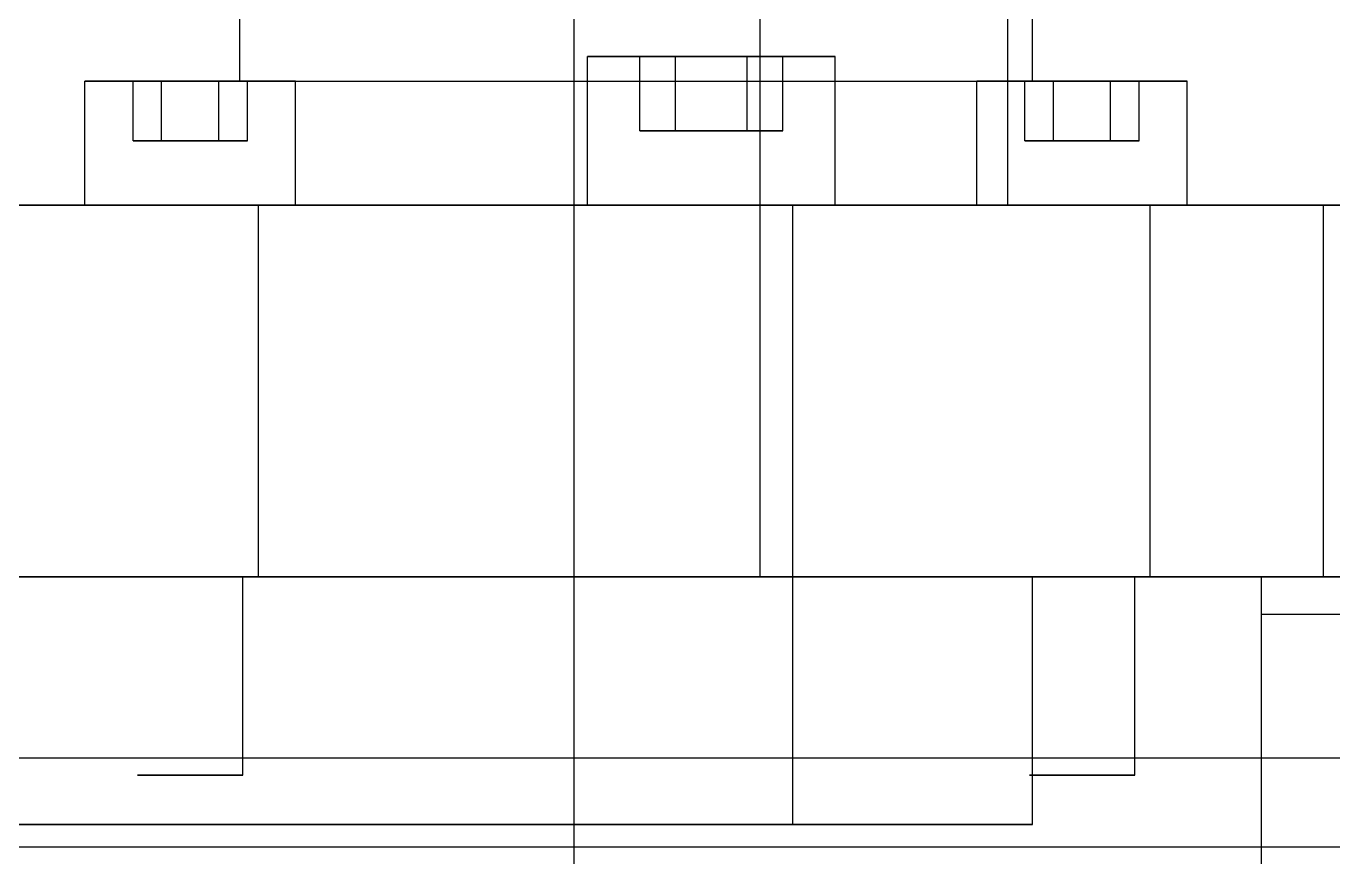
# Model space of a CAD drawing. Header units: millimetres. Extents: x -201 to 3037, y -406 to 3230.
# Drawn here: x 195.4 to 248.1, y 1370.7 to 1404.2 of the extents above; entities that cross this region are included whole.
import ezdxf

# ---------------------------------------------------------------- set-up
doc = ezdxf.new("R2010")
doc.units = ezdxf.units.MM
doc.layers.add('HIDDEN', color=8, linetype='Continuous')
doc.layers.add('VISIBLE', color=7, linetype='Continuous')

msp = doc.modelspace()

# ---------------------------------------------------------------- linework, layer by layer
at = {"layer": 'HIDDEN'}
for points in [[(217.5, 1382), (217.5, 1442)], [(217.5, 1362), (217.5, 1442)], [(235, 1397), (235, 1437)], [(204, 1402), (204, 1435)], [(204, 1402), (204, 1435)], [(236, 1402), (236, 1435)], [(236, 1402), (236, 1435)], [(228.031, 1403), (227.906, 1403), (227.536, 1403), (226.94, 1403), (226.149, 1403), (225.201, 1403), (224.144, 1403), (223.031, 1403), (221.919, 1403), (220.862, 1403), (219.914, 1403), (219.122, 1403), (218.526, 1403), (218.157, 1403), (218.031, 1403)], [(218.031, 1403), (218.157, 1403), (218.526, 1403), (219.122, 1403), (219.914, 1403), (220.862, 1403), (221.919, 1403), (223.031, 1403), (224.144, 1403), (225.201, 1403), (226.149, 1403), (226.94, 1403), (227.536, 1403), (227.906, 1403), (228.031, 1403)], [(228.031, 1403), (227.906, 1403), (227.536, 1403), (226.94, 1403), (226.149, 1403), (225.201, 1403), (224.144, 1403), (223.031, 1403), (221.919, 1403), (220.862, 1403), (219.914, 1403), (219.122, 1403), (218.526, 1403), (218.157, 1403), (218.031, 1403)], [(220.144, 1403), (221.588, 1403)], [(221.588, 1403), (220.144, 1403)], [(220.144, 1400), (220.144, 1403)], [(220.144, 1403), (221.588, 1403)], [(221.588, 1403), (220.144, 1403)], [(220.144, 1400), (220.144, 1403)], [(221.588, 1403), (224.475, 1403)], [(224.475, 1403), (221.588, 1403)], [(221.588, 1400), (221.588, 1403)], [(221.588, 1400), (221.588, 1403)], [(221.588, 1403), (224.475, 1403)], [(224.475, 1403), (221.588, 1403)], [(221.588, 1400), (221.588, 1403)], [(221.588, 1400), (221.588, 1403)], [(225.918, 1403), (224.475, 1403)], [(224.475, 1403), (225.918, 1403)], [(224.475, 1400), (224.475, 1403)], [(224.475, 1400), (224.475, 1403)], [(225.918, 1403), (224.475, 1403)], [(224.475, 1403), (225.918, 1403)], [(224.475, 1400), (224.475, 1403)], [(224.475, 1400), (224.475, 1403)], [(225, 1382), (225, 1403)], [(225.918, 1400), (225.918, 1403)], [(225.918, 1400), (225.918, 1403)], [(228.031, 1397), (228.031, 1403)], [(206.25, 1402), (206.143, 1402), (205.829, 1402), (205.323, 1402), (204.65, 1402), (203.844, 1402), (202.946, 1402), (202, 1402), (201.054, 1402), (200.156, 1402), (199.35, 1402), (198.677, 1402), (198.171, 1402), (197.857, 1402), (197.75, 1402)], [(206.25, 1402), (206.143, 1402), (205.829, 1402), (205.323, 1402), (204.65, 1402), (203.844, 1402), (202.946, 1402), (202, 1402), (201.054, 1402), (200.156, 1402), (199.35, 1402), (198.677, 1402), (198.171, 1402), (197.857, 1402), (197.75, 1402)], [(197.75, 1402), (197.857, 1402), (198.171, 1402), (198.677, 1402), (199.35, 1402), (200.156, 1402), (201.054, 1402), (202, 1402), (202.946, 1402), (203.844, 1402), (204.65, 1402), (205.323, 1402), (205.829, 1402), (206.143, 1402), (206.25, 1402)], [(206.25, 1402), (206.143, 1402), (205.829, 1402), (205.323, 1402), (204.65, 1402), (203.844, 1402), (202.946, 1402), (202, 1402), (201.054, 1402), (200.156, 1402), (199.35, 1402), (198.677, 1402), (198.171, 1402), (197.857, 1402), (197.75, 1402)], [(197.75, 1402), (197.857, 1402), (198.171, 1402), (198.677, 1402), (199.35, 1402), (200.156, 1402), (201.054, 1402), (202, 1402), (202.946, 1402), (203.844, 1402), (204.65, 1402), (205.323, 1402), (205.829, 1402), (206.143, 1402), (206.25, 1402)], [(206.25, 1402), (206.143, 1402), (205.829, 1402), (205.323, 1402), (204.65, 1402), (203.844, 1402), (202.946, 1402), (202, 1402), (201.054, 1402), (200.156, 1402), (199.35, 1402), (198.677, 1402), (198.171, 1402), (197.857, 1402), (197.75, 1402)], [(197.75, 1402), (197.857, 1402), (198.171, 1402), (198.677, 1402), (199.35, 1402), (200.156, 1402), (201.054, 1402), (202, 1402), (202.946, 1402), (203.844, 1402), (204.65, 1402), (205.323, 1402), (205.829, 1402), (206.143, 1402), (206.25, 1402)], [(199.691, 1402), (200.845, 1402)], [(200.845, 1402), (199.691, 1402)], [(199.691, 1399.6), (199.691, 1402)], [(199.691, 1402), (200.845, 1402)], [(200.845, 1402), (199.691, 1402)], [(199.691, 1399.6), (199.691, 1402)], [(199.691, 1402), (200.845, 1402)], [(200.845, 1402), (199.691, 1402)], [(199.691, 1399.6), (199.691, 1402)], [(199.691, 1402), (200.845, 1402)], [(200.845, 1402), (199.691, 1402)], [(199.691, 1399.6), (199.691, 1402)], [(200.845, 1402), (203.155, 1402)], [(203.155, 1402), (200.845, 1402)], [(200.845, 1399.6), (200.845, 1402)], [(200.845, 1399.6), (200.845, 1402)], [(200.845, 1402), (203.155, 1402)], [(203.155, 1402), (200.845, 1402)], [(200.845, 1399.6), (200.845, 1402)], [(200.845, 1399.6), (200.845, 1402)], [(200.845, 1402), (203.155, 1402)], [(203.155, 1402), (200.845, 1402)], [(200.845, 1399.6), (200.845, 1402)], [(200.845, 1399.6), (200.845, 1402)], [(200.845, 1402), (203.155, 1402)], [(203.155, 1402), (200.845, 1402)], [(200.845, 1399.6), (200.845, 1402)], [(200.845, 1399.6), (200.845, 1402)], [(204.309, 1402), (203.155, 1402)], [(203.155, 1402), (204.309, 1402)], [(203.155, 1399.6), (203.155, 1402)], [(203.155, 1399.6), (203.155, 1402)], [(204.309, 1402), (203.155, 1402)], [(203.155, 1402), (204.309, 1402)], [(203.155, 1399.6), (203.155, 1402)], [(203.155, 1399.6), (203.155, 1402)], [(204.309, 1402), (203.155, 1402)], [(203.155, 1402), (204.309, 1402)], [(203.155, 1399.6), (203.155, 1402)], [(203.155, 1399.6), (203.155, 1402)], [(204.309, 1402), (203.155, 1402)], [(203.155, 1402), (204.309, 1402)], [(203.155, 1399.6), (203.155, 1402)], [(203.155, 1399.6), (203.155, 1402)], [(204, 1402), (228.031, 1402)], [(204, 1402), (236, 1402)], [(204.309, 1399.6), (204.309, 1402)], [(204.309, 1399.6), (204.309, 1402)], [(204.309, 1399.6), (204.309, 1402)], [(204.309, 1399.6), (204.309, 1402)], [(206.25, 1397), (206.25, 1402)], [(206.25, 1397), (206.25, 1402)], [(206.25, 1397), (206.25, 1402)], [(242.25, 1402), (242.143, 1402), (241.829, 1402), (241.323, 1402), (240.65, 1402), (239.844, 1402), (238.946, 1402), (238, 1402), (237.054, 1402), (236.156, 1402), (235.35, 1402), (234.677, 1402), (234.171, 1402), (233.857, 1402), (233.75, 1402)], [(242.25, 1402), (242.143, 1402), (241.829, 1402), (241.323, 1402), (240.65, 1402), (239.844, 1402), (238.946, 1402), (238, 1402), (237.054, 1402), (236.156, 1402), (235.35, 1402), (234.677, 1402), (234.171, 1402), (233.857, 1402), (233.75, 1402)], [(233.75, 1402), (233.857, 1402), (234.171, 1402), (234.677, 1402), (235.35, 1402), (236.156, 1402), (237.054, 1402), (238, 1402), (238.946, 1402), (239.844, 1402), (240.65, 1402), (241.323, 1402), (241.829, 1402), (242.143, 1402), (242.25, 1402)], [(242.25, 1402), (242.143, 1402), (241.829, 1402), (241.323, 1402), (240.65, 1402), (239.844, 1402), (238.946, 1402), (238, 1402), (237.054, 1402), (236.156, 1402), (235.35, 1402), (234.677, 1402), (234.171, 1402), (233.857, 1402), (233.75, 1402)], [(233.75, 1402), (233.857, 1402), (234.171, 1402), (234.677, 1402), (235.35, 1402), (236.156, 1402), (237.054, 1402), (238, 1402), (238.946, 1402), (239.844, 1402), (240.65, 1402), (241.323, 1402), (241.829, 1402), (242.143, 1402), (242.25, 1402)], [(242.25, 1402), (242.143, 1402), (241.829, 1402), (241.323, 1402), (240.65, 1402), (239.844, 1402), (238.946, 1402), (238, 1402), (237.054, 1402), (236.156, 1402), (235.35, 1402), (234.677, 1402), (234.171, 1402), (233.857, 1402), (233.75, 1402)], [(233.75, 1402), (233.857, 1402), (234.171, 1402), (234.677, 1402), (235.35, 1402), (236.156, 1402), (237.054, 1402), (238, 1402), (238.946, 1402), (239.844, 1402), (240.65, 1402), (241.323, 1402), (241.829, 1402), (242.143, 1402), (242.25, 1402)], [(233.75, 1402), (236, 1402)], [(235, 1397), (235, 1402)], [(235.691, 1402), (236.845, 1402)], [(236.845, 1402), (235.691, 1402)], [(235.691, 1399.6), (235.691, 1402)], [(235.691, 1402), (236.845, 1402)], [(236.845, 1402), (235.691, 1402)], [(235.691, 1399.6), (235.691, 1402)], [(235.691, 1402), (236.845, 1402)], [(236.845, 1402), (235.691, 1402)], [(235.691, 1399.6), (235.691, 1402)], [(235.691, 1402), (236.845, 1402)], [(236.845, 1402), (235.691, 1402)], [(235.691, 1399.6), (235.691, 1402)], [(236.845, 1402), (239.155, 1402)], [(239.155, 1402), (236.845, 1402)], [(236.845, 1399.6), (236.845, 1402)], [(236.845, 1399.6), (236.845, 1402)], [(236.845, 1402), (239.155, 1402)], [(239.155, 1402), (236.845, 1402)], [(236.845, 1399.6), (236.845, 1402)], [(236.845, 1399.6), (236.845, 1402)], [(236.845, 1402), (239.155, 1402)], [(239.155, 1402), (236.845, 1402)], [(236.845, 1399.6), (236.845, 1402)], [(236.845, 1399.6), (236.845, 1402)], [(236.845, 1402), (239.155, 1402)], [(239.155, 1402), (236.845, 1402)], [(236.845, 1399.6), (236.845, 1402)], [(236.845, 1399.6), (236.845, 1402)], [(240.309, 1402), (239.155, 1402)], [(239.155, 1402), (240.309, 1402)], [(239.155, 1399.6), (239.155, 1402)], [(239.155, 1399.6), (239.155, 1402)], [(240.309, 1402), (239.155, 1402)], [(239.155, 1402), (240.309, 1402)], [(239.155, 1399.6), (239.155, 1402)], [(239.155, 1399.6), (239.155, 1402)], [(240.309, 1402), (239.155, 1402)], [(239.155, 1402), (240.309, 1402)], [(239.155, 1399.6), (239.155, 1402)], [(239.155, 1399.6), (239.155, 1402)], [(240.309, 1402), (239.155, 1402)], [(239.155, 1402), (240.309, 1402)], [(239.155, 1399.6), (239.155, 1402)], [(239.155, 1399.6), (239.155, 1402)], [(240.309, 1399.6), (240.309, 1402)], [(240.309, 1399.6), (240.309, 1402)], [(240.309, 1399.6), (240.309, 1402)], [(240.309, 1399.6), (240.309, 1402)], [(242.25, 1397), (242.25, 1402)], [(242.25, 1397), (242.25, 1402)], [(242.25, 1397), (242.25, 1402)], [(221.588, 1400), (220.144, 1400)], [(220.144, 1400), (221.588, 1400)], [(221.588, 1400), (220.144, 1400)], [(220.144, 1400), (221.588, 1400)], [(224.475, 1400), (221.588, 1400)], [(221.588, 1400), (224.475, 1400)], [(224.475, 1400), (221.588, 1400)], [(221.588, 1400), (224.475, 1400)], [(224.475, 1400), (225.918, 1400)], [(225.918, 1400), (224.475, 1400)], [(224.475, 1400), (225.918, 1400)], [(225.918, 1400), (224.475, 1400)], [(200.845, 1399.6), (199.691, 1399.6)], [(199.691, 1399.6), (200.845, 1399.6)], [(200.845, 1399.6), (199.691, 1399.6)], [(199.691, 1399.6), (200.845, 1399.6)], [(200.845, 1399.6), (199.691, 1399.6)], [(199.691, 1399.6), (200.845, 1399.6)], [(200.845, 1399.6), (199.691, 1399.6)], [(199.691, 1399.6), (200.845, 1399.6)], [(203.155, 1399.6), (200.845, 1399.6)], [(200.845, 1399.6), (203.155, 1399.6)], [(203.155, 1399.6), (200.845, 1399.6)], [(200.845, 1399.6), (203.155, 1399.6)], [(203.155, 1399.6), (200.845, 1399.6)], [(200.845, 1399.6), (203.155, 1399.6)], [(203.155, 1399.6), (200.845, 1399.6)], [(200.845, 1399.6), (203.155, 1399.6)], [(203.155, 1399.6), (204.309, 1399.6)], [(204.309, 1399.6), (203.155, 1399.6)], [(203.155, 1399.6), (204.309, 1399.6)], [(204.309, 1399.6), (203.155, 1399.6)], [(203.155, 1399.6), (204.309, 1399.6)], [(204.309, 1399.6), (203.155, 1399.6)], [(203.155, 1399.6), (204.309, 1399.6)], [(204.309, 1399.6), (203.155, 1399.6)], [(236.845, 1399.6), (235.691, 1399.6)], [(235.691, 1399.6), (236.845, 1399.6)], [(236.845, 1399.6), (235.691, 1399.6)], [(235.691, 1399.6), (236.845, 1399.6)], [(236.845, 1399.6), (235.691, 1399.6)], [(235.691, 1399.6), (236.845, 1399.6)], [(236.845, 1399.6), (235.691, 1399.6)], [(235.691, 1399.6), (236.845, 1399.6)], [(239.155, 1399.6), (236.845, 1399.6)], [(236.845, 1399.6), (239.155, 1399.6)], [(239.155, 1399.6), (236.845, 1399.6)], [(236.845, 1399.6), (239.155, 1399.6)], [(239.155, 1399.6), (236.845, 1399.6)], [(236.845, 1399.6), (239.155, 1399.6)], [(239.155, 1399.6), (236.845, 1399.6)], [(236.845, 1399.6), (239.155, 1399.6)], [(239.155, 1399.6), (240.309, 1399.6)], [(240.309, 1399.6), (239.155, 1399.6)], [(239.155, 1399.6), (240.309, 1399.6)], [(240.309, 1399.6), (239.155, 1399.6)], [(239.155, 1399.6), (240.309, 1399.6)], [(240.309, 1399.6), (239.155, 1399.6)], [(239.155, 1399.6), (240.309, 1399.6)], [(240.309, 1399.6), (239.155, 1399.6)], [(420, 1397), (160, 1397)], [(405, 1397), (175, 1397)], [(405, 1397), (175, 1397)], [(225, 1397), (224.499, 1397), (223.019, 1397), (220.637, 1397), (217.47, 1397), (213.678, 1397), (209.45, 1397), (205, 1397), (200.55, 1397), (196.322, 1397), (192.53, 1397), (189.363, 1397), (186.981, 1397), (185.501, 1397), (185, 1397)], [(185, 1397), (185.501, 1397), (186.981, 1397), (189.363, 1397), (192.53, 1397), (196.322, 1397), (200.55, 1397), (205, 1397), (209.45, 1397), (213.678, 1397), (217.47, 1397), (220.637, 1397), (223.019, 1397), (224.499, 1397), (225, 1397)], [(206.25, 1397), (206.143, 1397), (205.829, 1397), (205.323, 1397), (204.65, 1397), (203.844, 1397), (202.946, 1397), (202, 1397), (201.054, 1397), (200.156, 1397), (199.35, 1397), (198.677, 1397), (198.171, 1397), (197.857, 1397), (197.75, 1397)], [(197.75, 1397), (197.857, 1397), (198.171, 1397), (198.677, 1397), (199.35, 1397), (200.156, 1397), (201.054, 1397), (202, 1397), (202.946, 1397), (203.844, 1397), (204.65, 1397), (205.323, 1397), (205.829, 1397), (206.143, 1397), (206.25, 1397)], [(206.25, 1397), (206.143, 1397), (205.829, 1397), (205.323, 1397), (204.65, 1397), (203.844, 1397), (202.946, 1397), (202, 1397), (201.054, 1397), (200.156, 1397), (199.35, 1397), (198.677, 1397), (198.171, 1397), (197.857, 1397), (197.75, 1397)], [(197.75, 1397), (197.857, 1397), (198.171, 1397), (198.677, 1397), (199.35, 1397), (200.156, 1397), (201.054, 1397), (202, 1397), (202.946, 1397), (203.844, 1397), (204.65, 1397), (205.323, 1397), (205.829, 1397), (206.143, 1397), (206.25, 1397)], [(206.25, 1397), (206.143, 1397), (205.829, 1397), (205.323, 1397), (204.65, 1397), (203.844, 1397), (202.946, 1397), (202, 1397), (201.054, 1397), (200.156, 1397), (199.35, 1397), (198.677, 1397), (198.171, 1397), (197.857, 1397), (197.75, 1397)], [(197.75, 1397), (197.857, 1397), (198.171, 1397), (198.677, 1397), (199.35, 1397), (200.156, 1397), (201.054, 1397), (202, 1397), (202.946, 1397), (203.844, 1397), (204.65, 1397), (205.323, 1397), (205.829, 1397), (206.143, 1397), (206.25, 1397)], [(206.25, 1397), (206.143, 1397), (205.829, 1397), (205.323, 1397), (204.65, 1397), (203.844, 1397), (202.946, 1397), (202, 1397), (201.054, 1397), (200.156, 1397), (199.35, 1397), (198.677, 1397), (198.171, 1397), (197.857, 1397), (197.75, 1397)], [(197.75, 1397), (197.857, 1397), (198.171, 1397), (198.677, 1397), (199.35, 1397), (200.156, 1397), (201.054, 1397), (202, 1397), (202.946, 1397), (203.844, 1397), (204.65, 1397), (205.323, 1397), (205.829, 1397), (206.143, 1397), (206.25, 1397)], [(204.75, 1397), (204.681, 1397), (204.478, 1397), (204.15, 1397), (203.715, 1397), (203.193, 1397), (202.612, 1397), (202, 1397), (201.388, 1397), (200.807, 1397), (200.285, 1397), (199.85, 1397), (199.522, 1397), (199.319, 1397), (199.25, 1397)], [(199.25, 1397), (199.319, 1397), (199.522, 1397), (199.85, 1397), (200.285, 1397), (200.807, 1397), (201.388, 1397), (202, 1397), (202.612, 1397), (203.193, 1397), (203.715, 1397), (204.15, 1397), (204.478, 1397), (204.681, 1397), (204.75, 1397)], [(204.75, 1397), (204.681, 1397), (204.478, 1397), (204.15, 1397), (203.715, 1397), (203.193, 1397), (202.612, 1397), (202, 1397), (201.388, 1397), (200.807, 1397), (200.285, 1397), (199.85, 1397), (199.522, 1397), (199.319, 1397), (199.25, 1397)], [(199.25, 1397), (199.319, 1397), (199.522, 1397), (199.85, 1397), (200.285, 1397), (200.807, 1397), (201.388, 1397), (202, 1397), (202.612, 1397), (203.193, 1397), (203.715, 1397), (204.15, 1397), (204.478, 1397), (204.681, 1397), (204.75, 1397)], [(204.75, 1397), (204.681, 1397), (204.478, 1397), (204.15, 1397), (203.715, 1397), (203.193, 1397), (202.612, 1397), (202, 1397), (201.388, 1397), (200.807, 1397), (200.285, 1397), (199.85, 1397), (199.522, 1397), (199.319, 1397), (199.25, 1397)], [(199.25, 1397), (199.319, 1397), (199.522, 1397), (199.85, 1397), (200.285, 1397), (200.807, 1397), (201.388, 1397), (202, 1397), (202.612, 1397), (203.193, 1397), (203.715, 1397), (204.15, 1397), (204.478, 1397), (204.681, 1397), (204.75, 1397)], [(204.75, 1397), (204.681, 1397), (204.478, 1397), (204.15, 1397), (203.715, 1397), (203.193, 1397), (202.612, 1397), (202, 1397), (201.388, 1397), (200.807, 1397), (200.285, 1397), (199.85, 1397), (199.522, 1397), (199.319, 1397), (199.25, 1397)], [(199.25, 1397), (199.319, 1397), (199.522, 1397), (199.85, 1397), (200.285, 1397), (200.807, 1397), (201.388, 1397), (202, 1397), (202.612, 1397), (203.193, 1397), (203.715, 1397), (204.15, 1397), (204.478, 1397), (204.681, 1397), (204.75, 1397)], [(204.75, 1382), (204.75, 1397)], [(204.75, 1382), (204.75, 1397)], [(204.75, 1382), (204.75, 1397)], [(204.75, 1382), (204.75, 1397)], [(228.031, 1397), (227.906, 1397), (227.536, 1397), (226.94, 1397), (226.149, 1397), (225.201, 1397), (224.144, 1397), (223.031, 1397), (221.919, 1397), (220.862, 1397), (219.914, 1397), (219.122, 1397), (218.526, 1397), (218.157, 1397), (218.031, 1397)], [(218.031, 1397), (218.157, 1397), (218.526, 1397), (219.122, 1397), (219.914, 1397), (220.862, 1397), (221.919, 1397), (223.031, 1397), (224.144, 1397), (225.201, 1397), (226.149, 1397), (226.94, 1397), (227.536, 1397), (227.906, 1397), (228.031, 1397)], [(228.031, 1397), (227.906, 1397), (227.536, 1397), (226.94, 1397), (226.149, 1397), (225.201, 1397), (224.144, 1397), (223.031, 1397), (221.919, 1397), (220.862, 1397), (219.914, 1397), (219.122, 1397), (218.526, 1397), (218.157, 1397), (218.031, 1397)], [(218.031, 1397), (218.157, 1397), (218.526, 1397), (219.122, 1397), (219.914, 1397), (220.862, 1397), (221.919, 1397), (223.031, 1397), (224.144, 1397), (225.201, 1397), (226.149, 1397), (226.94, 1397), (227.536, 1397), (227.906, 1397), (228.031, 1397)], [(226.331, 1397), (226.248, 1397), (226.004, 1397), (225.611, 1397), (225.089, 1397), (224.463, 1397), (223.766, 1397), (223.031, 1397), (222.297, 1397), (221.599, 1397), (220.974, 1397), (220.451, 1397), (220.058, 1397), (219.814, 1397), (219.731, 1397)], [(219.731, 1397), (219.814, 1397), (220.058, 1397), (220.451, 1397), (220.974, 1397), (221.599, 1397), (222.297, 1397), (223.031, 1397), (223.766, 1397), (224.463, 1397), (225.089, 1397), (225.611, 1397), (226.004, 1397), (226.248, 1397), (226.331, 1397)], [(226.331, 1397), (226.248, 1397), (226.004, 1397), (225.611, 1397), (225.089, 1397), (224.463, 1397), (223.766, 1397), (223.031, 1397), (222.297, 1397), (221.599, 1397), (220.974, 1397), (220.451, 1397), (220.058, 1397), (219.814, 1397), (219.731, 1397)], [(219.731, 1397), (219.814, 1397), (220.058, 1397), (220.451, 1397), (220.974, 1397), (221.599, 1397), (222.297, 1397), (223.031, 1397), (223.766, 1397), (224.463, 1397), (225.089, 1397), (225.611, 1397), (226.004, 1397), (226.248, 1397), (226.331, 1397)], [(225, 1382), (225, 1397)], [(226.331, 1382), (226.331, 1397)], [(226.331, 1382), (226.331, 1397)], [(242.25, 1397), (242.143, 1397), (241.829, 1397), (241.323, 1397), (240.65, 1397), (239.844, 1397), (238.946, 1397), (238, 1397), (237.054, 1397), (236.156, 1397), (235.35, 1397), (234.677, 1397), (234.171, 1397), (233.857, 1397), (233.75, 1397)], [(233.75, 1397), (233.857, 1397), (234.171, 1397), (234.677, 1397), (235.35, 1397), (236.156, 1397), (237.054, 1397), (238, 1397), (238.946, 1397), (239.844, 1397), (240.65, 1397), (241.323, 1397), (241.829, 1397), (242.143, 1397), (242.25, 1397)], [(242.25, 1397), (242.143, 1397), (241.829, 1397), (241.323, 1397), (240.65, 1397), (239.844, 1397), (238.946, 1397), (238, 1397), (237.054, 1397), (236.156, 1397), (235.35, 1397), (234.677, 1397), (234.171, 1397), (233.857, 1397), (233.75, 1397)], [(233.75, 1397), (233.857, 1397), (234.171, 1397), (234.677, 1397), (235.35, 1397), (236.156, 1397), (237.054, 1397), (238, 1397), (238.946, 1397), (239.844, 1397), (240.65, 1397), (241.323, 1397), (241.829, 1397), (242.143, 1397), (242.25, 1397)], [(242.25, 1397), (242.143, 1397), (241.829, 1397), (241.323, 1397), (240.65, 1397), (239.844, 1397), (238.946, 1397), (238, 1397), (237.054, 1397), (236.156, 1397), (235.35, 1397), (234.677, 1397), (234.171, 1397), (233.857, 1397), (233.75, 1397)], [(233.75, 1397), (233.857, 1397), (234.171, 1397), (234.677, 1397), (235.35, 1397), (236.156, 1397), (237.054, 1397), (238, 1397), (238.946, 1397), (239.844, 1397), (240.65, 1397), (241.323, 1397), (241.829, 1397), (242.143, 1397), (242.25, 1397)], [(242.25, 1397), (242.143, 1397), (241.829, 1397), (241.323, 1397), (240.65, 1397), (239.844, 1397), (238.946, 1397), (238, 1397), (237.054, 1397), (236.156, 1397), (235.35, 1397), (234.677, 1397), (234.171, 1397), (233.857, 1397), (233.75, 1397)], [(233.75, 1397), (233.857, 1397), (234.171, 1397), (234.677, 1397), (235.35, 1397), (236.156, 1397), (237.054, 1397), (238, 1397), (238.946, 1397), (239.844, 1397), (240.65, 1397), (241.323, 1397), (241.829, 1397), (242.143, 1397), (242.25, 1397)], [(235, 1397), (345, 1397)], [(235, 1397), (345, 1397)], [(240.75, 1397), (240.681, 1397), (240.478, 1397), (240.15, 1397), (239.715, 1397), (239.193, 1397), (238.612, 1397), (238, 1397), (237.388, 1397), (236.807, 1397), (236.285, 1397), (235.85, 1397), (235.522, 1397), (235.319, 1397), (235.25, 1397)], [(235.25, 1397), (235.319, 1397), (235.522, 1397), (235.85, 1397), (236.285, 1397), (236.807, 1397), (237.388, 1397), (238, 1397), (238.612, 1397), (239.193, 1397), (239.715, 1397), (240.15, 1397), (240.478, 1397), (240.681, 1397), (240.75, 1397)], [(240.75, 1397), (240.681, 1397), (240.478, 1397), (240.15, 1397), (239.715, 1397), (239.193, 1397), (238.612, 1397), (238, 1397), (237.388, 1397), (236.807, 1397), (236.285, 1397), (235.85, 1397), (235.522, 1397), (235.319, 1397), (235.25, 1397)], [(235.25, 1397), (235.319, 1397), (235.522, 1397), (235.85, 1397), (236.285, 1397), (236.807, 1397), (237.388, 1397), (238, 1397), (238.612, 1397), (239.193, 1397), (239.715, 1397), (240.15, 1397), (240.478, 1397), (240.681, 1397), (240.75, 1397)], [(240.75, 1397), (240.681, 1397), (240.478, 1397), (240.15, 1397), (239.715, 1397), (239.193, 1397), (238.612, 1397), (238, 1397), (237.388, 1397), (236.807, 1397), (236.285, 1397), (235.85, 1397), (235.522, 1397), (235.319, 1397), (235.25, 1397)], [(235.25, 1397), (235.319, 1397), (235.522, 1397), (235.85, 1397), (236.285, 1397), (236.807, 1397), (237.388, 1397), (238, 1397), (238.612, 1397), (239.193, 1397), (239.715, 1397), (240.15, 1397), (240.478, 1397), (240.681, 1397), (240.75, 1397)], [(240.75, 1397), (240.681, 1397), (240.478, 1397), (240.15, 1397), (239.715, 1397), (239.193, 1397), (238.612, 1397), (238, 1397), (237.388, 1397), (236.807, 1397), (236.285, 1397), (235.85, 1397), (235.522, 1397), (235.319, 1397), (235.25, 1397)], [(235.25, 1397), (235.319, 1397), (235.522, 1397), (235.85, 1397), (236.285, 1397), (236.807, 1397), (237.388, 1397), (238, 1397), (238.612, 1397), (239.193, 1397), (239.715, 1397), (240.15, 1397), (240.478, 1397), (240.681, 1397), (240.75, 1397)], [(240.75, 1382), (240.75, 1397)], [(240.75, 1382), (240.75, 1397)], [(240.75, 1382), (240.75, 1397)], [(240.75, 1382), (240.75, 1397)], [(247.75, 1397), (247.681, 1397), (247.478, 1397), (247.15, 1397), (246.715, 1397), (246.193, 1397), (245.612, 1397), (245, 1397), (244.388, 1397), (243.807, 1397), (243.285, 1397), (242.85, 1397), (242.522, 1397), (242.319, 1397), (242.25, 1397)], [(242.25, 1397), (242.319, 1397), (242.522, 1397), (242.85, 1397), (243.285, 1397), (243.807, 1397), (244.388, 1397), (245, 1397), (245.612, 1397), (246.193, 1397), (246.715, 1397), (247.15, 1397), (247.478, 1397), (247.681, 1397), (247.75, 1397)], [(247.75, 1382), (247.75, 1397)], [(420, 1382), (160, 1382)], [(236, 1382), (235.223, 1382), (232.93, 1382), (229.237, 1382), (224.328, 1382), (218.45, 1382), (211.898, 1382), (205, 1382), (198.102, 1382), (191.55, 1382), (185.672, 1382), (180.763, 1382), (177.07, 1382), (174.777, 1382), (174, 1382)], [(174, 1382), (174.777, 1382), (177.07, 1382), (180.763, 1382), (185.672, 1382), (191.55, 1382), (198.102, 1382), (205, 1382), (211.898, 1382), (218.45, 1382), (224.328, 1382), (229.237, 1382), (232.93, 1382), (235.223, 1382), (236, 1382)], [(405, 1382), (175, 1382)], [(405, 1382), (175, 1382)], [(225, 1382), (224.499, 1382), (223.019, 1382), (220.637, 1382), (217.47, 1382), (213.678, 1382), (209.45, 1382), (205, 1382), (200.55, 1382), (196.322, 1382), (192.53, 1382), (189.363, 1382), (186.981, 1382), (185.501, 1382), (185, 1382)], [(185, 1382), (185.501, 1382), (186.981, 1382), (189.363, 1382), (192.53, 1382), (196.322, 1382), (200.55, 1382), (205, 1382), (209.45, 1382), (213.678, 1382), (217.47, 1382), (220.637, 1382), (223.019, 1382), (224.499, 1382), (225, 1382)], [(225, 1382), (224.499, 1382), (223.019, 1382), (220.637, 1382), (217.47, 1382), (213.678, 1382), (209.45, 1382), (205, 1382), (200.55, 1382), (196.322, 1382), (192.53, 1382), (189.363, 1382), (186.981, 1382), (185.501, 1382), (185, 1382)], [(185, 1382), (185.501, 1382), (186.981, 1382), (189.363, 1382), (192.53, 1382), (196.322, 1382), (200.55, 1382), (205, 1382), (209.45, 1382), (213.678, 1382), (217.47, 1382), (220.637, 1382), (223.019, 1382), (224.499, 1382), (225, 1382)], [(217.5, 1382), (217.187, 1382), (216.262, 1382), (214.773, 1382), (212.794, 1382), (210.424, 1382), (207.782, 1382), (205, 1382), (202.218, 1382), (199.576, 1382), (197.206, 1382), (195.227, 1382), (193.738, 1382), (192.813, 1382), (192.5, 1382)], [(192.5, 1382), (192.813, 1382), (193.738, 1382), (195.227, 1382), (197.206, 1382), (199.576, 1382), (202.218, 1382), (205, 1382), (207.782, 1382), (210.424, 1382), (212.794, 1382), (214.773, 1382), (216.262, 1382), (217.187, 1382), (217.5, 1382)], [(194.75, 1382), (245.25, 1382)], [(194.75, 1382), (245.25, 1382)], [(194.75, 1382), (245.25, 1382)], [(194.75, 1382), (245.25, 1382)], [(204.75, 1382), (204.681, 1382), (204.478, 1382), (204.15, 1382), (203.715, 1382), (203.193, 1382), (202.612, 1382), (202, 1382), (201.388, 1382), (200.807, 1382), (200.285, 1382), (199.85, 1382), (199.522, 1382), (199.319, 1382), (199.25, 1382)], [(199.25, 1382), (199.319, 1382), (199.522, 1382), (199.85, 1382), (200.285, 1382), (200.807, 1382), (201.388, 1382), (202, 1382), (202.612, 1382), (203.193, 1382), (203.715, 1382), (204.15, 1382), (204.478, 1382), (204.681, 1382), (204.75, 1382)], [(204.75, 1382), (204.681, 1382), (204.478, 1382), (204.15, 1382), (203.715, 1382), (203.193, 1382), (202.612, 1382), (202, 1382), (201.388, 1382), (200.807, 1382), (200.285, 1382), (199.85, 1382), (199.522, 1382), (199.319, 1382), (199.25, 1382)], [(199.25, 1382), (199.319, 1382), (199.522, 1382), (199.85, 1382), (200.285, 1382), (200.807, 1382), (201.388, 1382), (202, 1382), (202.612, 1382), (203.193, 1382), (203.715, 1382), (204.15, 1382), (204.478, 1382), (204.681, 1382), (204.75, 1382)], [(204.75, 1382), (204.681, 1382), (204.478, 1382), (204.15, 1382), (203.715, 1382), (203.193, 1382), (202.612, 1382), (202, 1382), (201.388, 1382), (200.807, 1382), (200.285, 1382), (199.85, 1382), (199.522, 1382), (199.319, 1382), (199.25, 1382)], [(199.25, 1382), (199.319, 1382), (199.522, 1382), (199.85, 1382), (200.285, 1382), (200.807, 1382), (201.388, 1382), (202, 1382), (202.612, 1382), (203.193, 1382), (203.715, 1382), (204.15, 1382), (204.478, 1382), (204.681, 1382), (204.75, 1382)], [(204.75, 1382), (204.681, 1382), (204.478, 1382), (204.15, 1382), (203.715, 1382), (203.193, 1382), (202.612, 1382), (202, 1382), (201.388, 1382), (200.807, 1382), (200.285, 1382), (199.85, 1382), (199.522, 1382), (199.319, 1382), (199.25, 1382)], [(199.25, 1382), (199.319, 1382), (199.522, 1382), (199.85, 1382), (200.285, 1382), (200.807, 1382), (201.388, 1382), (202, 1382), (202.612, 1382), (203.193, 1382), (203.715, 1382), (204.15, 1382), (204.478, 1382), (204.681, 1382), (204.75, 1382)], [(204.125, 1382), (204.072, 1382), (203.915, 1382), (203.661, 1382), (203.325, 1382), (202.922, 1382), (202.473, 1382), (202, 1382), (201.527, 1382), (201.078, 1382), (200.675, 1382), (200.339, 1382), (200.085, 1382), (199.928, 1382), (199.875, 1382)], [(199.875, 1382), (199.928, 1382), (200.085, 1382), (200.339, 1382), (200.675, 1382), (201.078, 1382), (201.527, 1382), (202, 1382), (202.473, 1382), (202.922, 1382), (203.325, 1382), (203.661, 1382), (203.915, 1382), (204.072, 1382), (204.125, 1382)], [(204.125, 1382), (204.072, 1382), (203.915, 1382), (203.661, 1382), (203.325, 1382), (202.922, 1382), (202.473, 1382), (202, 1382), (201.527, 1382), (201.078, 1382), (200.675, 1382), (200.339, 1382), (200.085, 1382), (199.928, 1382), (199.875, 1382)], [(199.875, 1382), (199.928, 1382), (200.085, 1382), (200.339, 1382), (200.675, 1382), (201.078, 1382), (201.527, 1382), (202, 1382), (202.473, 1382), (202.922, 1382), (203.325, 1382), (203.661, 1382), (203.915, 1382), (204.072, 1382), (204.125, 1382)], [(204.125, 1382), (204.072, 1382), (203.915, 1382), (203.661, 1382), (203.325, 1382), (202.922, 1382), (202.473, 1382), (202, 1382), (201.527, 1382), (201.078, 1382), (200.675, 1382), (200.339, 1382), (200.085, 1382), (199.928, 1382), (199.875, 1382)], [(199.875, 1382), (199.928, 1382), (200.085, 1382), (200.339, 1382), (200.675, 1382), (201.078, 1382), (201.527, 1382), (202, 1382), (202.473, 1382), (202.922, 1382), (203.325, 1382), (203.661, 1382), (203.915, 1382), (204.072, 1382), (204.125, 1382)], [(204.125, 1382), (204.072, 1382), (203.915, 1382), (203.661, 1382), (203.325, 1382), (202.922, 1382), (202.473, 1382), (202, 1382), (201.527, 1382), (201.078, 1382), (200.675, 1382), (200.339, 1382), (200.085, 1382), (199.928, 1382), (199.875, 1382)], [(199.875, 1382), (199.928, 1382), (200.085, 1382), (200.339, 1382), (200.675, 1382), (201.078, 1382), (201.527, 1382), (202, 1382), (202.473, 1382), (202.922, 1382), (203.325, 1382), (203.661, 1382), (203.915, 1382), (204.072, 1382), (204.125, 1382)], [(204.125, 1374), (204.125, 1382)], [(204.125, 1374), (204.125, 1382)], [(204.125, 1374), (204.125, 1382)], [(204.125, 1374), (204.125, 1382)], [(217.5, 1372), (217.5, 1382)], [(226.331, 1382), (226.248, 1382), (226.004, 1382), (225.611, 1382), (225.089, 1382), (224.463, 1382), (223.766, 1382), (223.031, 1382), (222.297, 1382), (221.599, 1382), (220.974, 1382), (220.451, 1382), (220.058, 1382), (219.814, 1382), (219.731, 1382)], [(219.731, 1382), (219.814, 1382), (220.058, 1382), (220.451, 1382), (220.974, 1382), (221.599, 1382), (222.297, 1382), (223.031, 1382), (223.766, 1382), (224.463, 1382), (225.089, 1382), (225.611, 1382), (226.004, 1382), (226.248, 1382), (226.331, 1382)], [(226.331, 1382), (226.248, 1382), (226.004, 1382), (225.611, 1382), (225.089, 1382), (224.463, 1382), (223.766, 1382), (223.031, 1382), (222.297, 1382), (221.599, 1382), (220.974, 1382), (220.451, 1382), (220.058, 1382), (219.814, 1382), (219.731, 1382)], [(219.731, 1382), (219.814, 1382), (220.058, 1382), (220.451, 1382), (220.974, 1382), (221.599, 1382), (222.297, 1382), (223.031, 1382), (223.766, 1382), (224.463, 1382), (225.089, 1382), (225.611, 1382), (226.004, 1382), (226.248, 1382), (226.331, 1382)], [(226.331, 1382), (226.248, 1382), (226.004, 1382), (225.611, 1382), (225.089, 1382), (224.463, 1382), (223.766, 1382), (223.031, 1382), (222.297, 1382), (221.599, 1382), (220.974, 1382), (220.451, 1382), (220.058, 1382), (219.814, 1382), (219.731, 1382)], [(219.731, 1382), (219.814, 1382), (220.058, 1382), (220.451, 1382), (220.974, 1382), (221.599, 1382), (222.297, 1382), (223.031, 1382), (223.766, 1382), (224.463, 1382), (225.089, 1382), (225.611, 1382), (226.004, 1382), (226.248, 1382), (226.331, 1382)], [(226.331, 1382), (226.248, 1382), (226.004, 1382), (225.611, 1382), (225.089, 1382), (224.463, 1382), (223.766, 1382), (223.031, 1382), (222.297, 1382), (221.599, 1382), (220.974, 1382), (220.451, 1382), (220.058, 1382), (219.814, 1382), (219.731, 1382)], [(219.731, 1382), (219.814, 1382), (220.058, 1382), (220.451, 1382), (220.974, 1382), (221.599, 1382), (222.297, 1382), (223.031, 1382), (223.766, 1382), (224.463, 1382), (225.089, 1382), (225.611, 1382), (226.004, 1382), (226.248, 1382), (226.331, 1382)], [(226.331, 1372), (226.331, 1382)], [(226.331, 1372), (226.331, 1382)], [(240.75, 1382), (240.681, 1382), (240.478, 1382), (240.15, 1382), (239.715, 1382), (239.193, 1382), (238.612, 1382), (238, 1382), (237.388, 1382), (236.807, 1382), (236.285, 1382), (235.85, 1382), (235.522, 1382), (235.319, 1382), (235.25, 1382)], [(235.25, 1382), (235.319, 1382), (235.522, 1382), (235.85, 1382), (236.285, 1382), (236.807, 1382), (237.388, 1382), (238, 1382), (238.612, 1382), (239.193, 1382), (239.715, 1382), (240.15, 1382), (240.478, 1382), (240.681, 1382), (240.75, 1382)], [(240.75, 1382), (240.681, 1382), (240.478, 1382), (240.15, 1382), (239.715, 1382), (239.193, 1382), (238.612, 1382), (238, 1382), (237.388, 1382), (236.807, 1382), (236.285, 1382), (235.85, 1382), (235.522, 1382), (235.319, 1382), (235.25, 1382)], [(235.25, 1382), (235.319, 1382), (235.522, 1382), (235.85, 1382), (236.285, 1382), (236.807, 1382), (237.388, 1382), (238, 1382), (238.612, 1382), (239.193, 1382), (239.715, 1382), (240.15, 1382), (240.478, 1382), (240.681, 1382), (240.75, 1382)], [(240.75, 1382), (240.681, 1382), (240.478, 1382), (240.15, 1382), (239.715, 1382), (239.193, 1382), (238.612, 1382), (238, 1382), (237.388, 1382), (236.807, 1382), (236.285, 1382), (235.85, 1382), (235.522, 1382), (235.319, 1382), (235.25, 1382)], [(235.25, 1382), (235.319, 1382), (235.522, 1382), (235.85, 1382), (236.285, 1382), (236.807, 1382), (237.388, 1382), (238, 1382), (238.612, 1382), (239.193, 1382), (239.715, 1382), (240.15, 1382), (240.478, 1382), (240.681, 1382), (240.75, 1382)], [(240.75, 1382), (240.681, 1382), (240.478, 1382), (240.15, 1382), (239.715, 1382), (239.193, 1382), (238.612, 1382), (238, 1382), (237.388, 1382), (236.807, 1382), (236.285, 1382), (235.85, 1382), (235.522, 1382), (235.319, 1382), (235.25, 1382)], [(235.25, 1382), (235.319, 1382), (235.522, 1382), (235.85, 1382), (236.285, 1382), (236.807, 1382), (237.388, 1382), (238, 1382), (238.612, 1382), (239.193, 1382), (239.715, 1382), (240.15, 1382), (240.478, 1382), (240.681, 1382), (240.75, 1382)], [(240.125, 1382), (240.072, 1382), (239.915, 1382), (239.661, 1382), (239.325, 1382), (238.922, 1382), (238.473, 1382), (238, 1382), (237.527, 1382), (237.078, 1382), (236.675, 1382), (236.339, 1382), (236.085, 1382), (235.928, 1382), (235.875, 1382)], [(235.875, 1382), (235.928, 1382), (236.085, 1382), (236.339, 1382), (236.675, 1382), (237.078, 1382), (237.527, 1382), (238, 1382), (238.473, 1382), (238.922, 1382), (239.325, 1382), (239.661, 1382), (239.915, 1382), (240.072, 1382), (240.125, 1382)], [(240.125, 1382), (240.072, 1382), (239.915, 1382), (239.661, 1382), (239.325, 1382), (238.922, 1382), (238.473, 1382), (238, 1382), (237.527, 1382), (237.078, 1382), (236.675, 1382), (236.339, 1382), (236.085, 1382), (235.928, 1382), (235.875, 1382)], [(235.875, 1382), (235.928, 1382), (236.085, 1382), (236.339, 1382), (236.675, 1382), (237.078, 1382), (237.527, 1382), (238, 1382), (238.473, 1382), (238.922, 1382), (239.325, 1382), (239.661, 1382), (239.915, 1382), (240.072, 1382), (240.125, 1382)], [(240.125, 1382), (240.072, 1382), (239.915, 1382), (239.661, 1382), (239.325, 1382), (238.922, 1382), (238.473, 1382), (238, 1382), (237.527, 1382), (237.078, 1382), (236.675, 1382), (236.339, 1382), (236.085, 1382), (235.928, 1382), (235.875, 1382)], [(235.875, 1382), (235.928, 1382), (236.085, 1382), (236.339, 1382), (236.675, 1382), (237.078, 1382), (237.527, 1382), (238, 1382), (238.473, 1382), (238.922, 1382), (239.325, 1382), (239.661, 1382), (239.915, 1382), (240.072, 1382), (240.125, 1382)], [(240.125, 1382), (240.072, 1382), (239.915, 1382), (239.661, 1382), (239.325, 1382), (238.922, 1382), (238.473, 1382), (238, 1382), (237.527, 1382), (237.078, 1382), (236.675, 1382), (236.339, 1382), (236.085, 1382), (235.928, 1382), (235.875, 1382)], [(235.875, 1382), (235.928, 1382), (236.085, 1382), (236.339, 1382), (236.675, 1382), (237.078, 1382), (237.527, 1382), (238, 1382), (238.473, 1382), (238.922, 1382), (239.325, 1382), (239.661, 1382), (239.915, 1382), (240.072, 1382), (240.125, 1382)], [(236, 1372), (236, 1382)], [(240.125, 1374), (240.125, 1382)], [(240.125, 1374), (240.125, 1382)], [(240.125, 1374), (240.125, 1382)], [(240.125, 1374), (240.125, 1382)], [(247.75, 1382), (247.681, 1382), (247.478, 1382), (247.15, 1382), (246.715, 1382), (246.193, 1382), (245.612, 1382), (245, 1382), (244.388, 1382), (243.807, 1382), (243.285, 1382), (242.85, 1382), (242.522, 1382), (242.319, 1382), (242.25, 1382)], [(242.25, 1382), (242.319, 1382), (242.522, 1382), (242.85, 1382), (243.285, 1382), (243.807, 1382), (244.388, 1382), (245, 1382), (245.612, 1382), (246.193, 1382), (246.715, 1382), (247.15, 1382), (247.478, 1382), (247.681, 1382), (247.75, 1382)], [(245.25, 1356.6), (245.25, 1382)], [(245.25, 1356.6), (245.25, 1382)], [(245.25, 1356.6), (245.25, 1382)], [(245.25, 1357.1), (245.25, 1380.5)], [(245.25, 1357.1), (245.25, 1380.5)], [(245.25, 1380.5), (258.75, 1380.5)], [(245.25, 1357.1), (245.25, 1380.5)], [(245.25, 1357.1), (245.25, 1380.5)], [(245.25, 1380.5), (258.75, 1380.5)], [(245.25, 1380.5), (258.75, 1380.5)], [(90, 1374.7), (1140, 1374.7)], [(174, 1374.7), (429, 1374.7)], [(204.125, 1374), (204.072, 1374), (203.915, 1374), (203.661, 1374), (203.325, 1374), (202.922, 1374), (202.473, 1374), (202, 1374), (201.527, 1374), (201.078, 1374), (200.675, 1374), (200.339, 1374), (200.085, 1374), (199.928, 1374), (199.875, 1374)], [(199.875, 1374), (199.928, 1374), (200.085, 1374), (200.339, 1374), (200.675, 1374), (201.078, 1374), (201.527, 1374), (202, 1374), (202.473, 1374), (202.922, 1374), (203.325, 1374), (203.661, 1374), (203.915, 1374), (204.072, 1374), (204.125, 1374)], [(204.125, 1374), (204.072, 1374), (203.915, 1374), (203.661, 1374), (203.325, 1374), (202.922, 1374), (202.473, 1374), (202, 1374), (201.527, 1374), (201.078, 1374), (200.675, 1374), (200.339, 1374), (200.085, 1374), (199.928, 1374), (199.875, 1374)], [(199.875, 1374), (199.928, 1374), (200.085, 1374), (200.339, 1374), (200.675, 1374), (201.078, 1374), (201.527, 1374), (202, 1374), (202.473, 1374), (202.922, 1374), (203.325, 1374), (203.661, 1374), (203.915, 1374), (204.072, 1374), (204.125, 1374)], [(204.125, 1374), (204.072, 1374), (203.915, 1374), (203.661, 1374), (203.325, 1374), (202.922, 1374), (202.473, 1374), (202, 1374), (201.527, 1374), (201.078, 1374), (200.675, 1374), (200.339, 1374), (200.085, 1374), (199.928, 1374), (199.875, 1374)], [(199.875, 1374), (199.928, 1374), (200.085, 1374), (200.339, 1374), (200.675, 1374), (201.078, 1374), (201.527, 1374), (202, 1374), (202.473, 1374), (202.922, 1374), (203.325, 1374), (203.661, 1374), (203.915, 1374), (204.072, 1374), (204.125, 1374)], [(204.125, 1374), (204.072, 1374), (203.915, 1374), (203.661, 1374), (203.325, 1374), (202.922, 1374), (202.473, 1374), (202, 1374), (201.527, 1374), (201.078, 1374), (200.675, 1374), (200.339, 1374), (200.085, 1374), (199.928, 1374), (199.875, 1374)], [(199.875, 1374), (199.928, 1374), (200.085, 1374), (200.339, 1374), (200.675, 1374), (201.078, 1374), (201.527, 1374), (202, 1374), (202.473, 1374), (202.922, 1374), (203.325, 1374), (203.661, 1374), (203.915, 1374), (204.072, 1374), (204.125, 1374)], [(240.125, 1374), (240.072, 1374), (239.915, 1374), (239.661, 1374), (239.325, 1374), (238.922, 1374), (238.473, 1374), (238, 1374), (237.527, 1374), (237.078, 1374), (236.675, 1374), (236.339, 1374), (236.085, 1374), (235.928, 1374), (235.875, 1374)], [(235.875, 1374), (235.928, 1374), (236.085, 1374), (236.339, 1374), (236.675, 1374), (237.078, 1374), (237.527, 1374), (238, 1374), (238.473, 1374), (238.922, 1374), (239.325, 1374), (239.661, 1374), (239.915, 1374), (240.072, 1374), (240.125, 1374)], [(240.125, 1374), (240.072, 1374), (239.915, 1374), (239.661, 1374), (239.325, 1374), (238.922, 1374), (238.473, 1374), (238, 1374), (237.527, 1374), (237.078, 1374), (236.675, 1374), (236.339, 1374), (236.085, 1374), (235.928, 1374), (235.875, 1374)], [(235.875, 1374), (235.928, 1374), (236.085, 1374), (236.339, 1374), (236.675, 1374), (237.078, 1374), (237.527, 1374), (238, 1374), (238.473, 1374), (238.922, 1374), (239.325, 1374), (239.661, 1374), (239.915, 1374), (240.072, 1374), (240.125, 1374)], [(240.125, 1374), (240.072, 1374), (239.915, 1374), (239.661, 1374), (239.325, 1374), (238.922, 1374), (238.473, 1374), (238, 1374), (237.527, 1374), (237.078, 1374), (236.675, 1374), (236.339, 1374), (236.085, 1374), (235.928, 1374), (235.875, 1374)], [(235.875, 1374), (235.928, 1374), (236.085, 1374), (236.339, 1374), (236.675, 1374), (237.078, 1374), (237.527, 1374), (238, 1374), (238.473, 1374), (238.922, 1374), (239.325, 1374), (239.661, 1374), (239.915, 1374), (240.072, 1374), (240.125, 1374)], [(240.125, 1374), (240.072, 1374), (239.915, 1374), (239.661, 1374), (239.325, 1374), (238.922, 1374), (238.473, 1374), (238, 1374), (237.527, 1374), (237.078, 1374), (236.675, 1374), (236.339, 1374), (236.085, 1374), (235.928, 1374), (235.875, 1374)], [(235.875, 1374), (235.928, 1374), (236.085, 1374), (236.339, 1374), (236.675, 1374), (237.078, 1374), (237.527, 1374), (238, 1374), (238.473, 1374), (238.922, 1374), (239.325, 1374), (239.661, 1374), (239.915, 1374), (240.072, 1374), (240.125, 1374)], [(236, 1372), (235.223, 1372), (232.93, 1372), (229.237, 1372), (224.328, 1372), (218.45, 1372), (211.898, 1372), (205, 1372), (198.102, 1372), (191.55, 1372), (185.672, 1372), (180.763, 1372), (177.07, 1372), (174.777, 1372), (174, 1372)], [(181.25, 1372), (185.071, 1372), (189.497, 1372), (194.394, 1372), (199.614, 1372), (204.997, 1372), (210.381, 1372), (215.601, 1372), (220.498, 1372), (224.925, 1372), (228.747, 1372), (231.846, 1372), (234.13, 1372), (235.529, 1372), (236, 1372)], [(217.5, 1372), (217.187, 1372), (216.262, 1372), (214.773, 1372), (212.794, 1372), (210.424, 1372), (207.782, 1372), (205, 1372), (202.218, 1372), (199.576, 1372), (197.206, 1372), (195.227, 1372), (193.738, 1372), (192.813, 1372), (192.5, 1372)], [(192.5, 1372), (192.813, 1372), (193.738, 1372), (195.227, 1372), (197.206, 1372), (199.576, 1372), (202.218, 1372), (205, 1372), (207.782, 1372), (210.424, 1372), (212.794, 1372), (214.773, 1372), (216.262, 1372), (217.187, 1372), (217.5, 1372)], [(226.331, 1372), (226.248, 1372), (226.004, 1372), (225.611, 1372), (225.089, 1372), (224.463, 1372), (223.766, 1372), (223.031, 1372), (222.297, 1372), (221.599, 1372), (220.974, 1372), (220.451, 1372), (220.058, 1372), (219.814, 1372), (219.731, 1372)], [(219.731, 1372), (219.814, 1372), (220.058, 1372), (220.451, 1372), (220.974, 1372), (221.599, 1372), (222.297, 1372), (223.031, 1372), (223.766, 1372), (224.463, 1372), (225.089, 1372), (225.611, 1372), (226.004, 1372), (226.248, 1372), (226.331, 1372)], [(226.331, 1372), (226.248, 1372), (226.004, 1372), (225.611, 1372), (225.089, 1372), (224.463, 1372), (223.766, 1372), (223.031, 1372), (222.297, 1372), (221.599, 1372), (220.974, 1372), (220.451, 1372), (220.058, 1372), (219.814, 1372), (219.731, 1372)], [(219.731, 1372), (219.814, 1372), (220.058, 1372), (220.451, 1372), (220.974, 1372), (221.599, 1372), (222.297, 1372), (223.031, 1372), (223.766, 1372), (224.463, 1372), (225.089, 1372), (225.611, 1372), (226.004, 1372), (226.248, 1372), (226.331, 1372)], [(90, 1371.1), (1140, 1371.1)], [(181.25, 1371.1), (429, 1371.1)]]:
    msp.add_lwpolyline(points, dxfattribs=at)
at = {"layer": 'VISIBLE'}
for points in [[(225, 1403), (225, 1442)], [(235, 1402), (235, 1437)], [(218.031, 1403), (218.157, 1403), (218.526, 1403), (219.122, 1403), (219.914, 1403), (220.862, 1403), (221.919, 1403), (223.031, 1403), (224.144, 1403), (225.201, 1403), (226.149, 1403), (226.94, 1403), (227.536, 1403), (227.906, 1403), (228.031, 1403)], [(218.031, 1397), (218.031, 1403)], [(228.031, 1397), (228.031, 1403)], [(197.75, 1402), (197.857, 1402), (198.171, 1402), (198.677, 1402), (199.35, 1402), (200.156, 1402), (201.054, 1402), (202, 1402), (202.946, 1402), (203.844, 1402), (204.65, 1402), (205.323, 1402), (205.829, 1402), (206.143, 1402), (206.25, 1402)], [(197.75, 1397), (197.75, 1402)], [(206.25, 1397), (206.25, 1402)], [(228.031, 1402), (233.75, 1402)], [(233.75, 1402), (233.857, 1402), (234.171, 1402), (234.677, 1402), (235.35, 1402), (236.156, 1402), (237.054, 1402), (238, 1402), (238.946, 1402), (239.844, 1402), (240.65, 1402), (241.323, 1402), (241.829, 1402), (242.143, 1402), (242.25, 1402)], [(233.75, 1397), (233.75, 1402)], [(242.25, 1397), (242.25, 1402)], [(160, 1397), (250, 1397)], [(160, 1382), (250, 1382)], [(245.25, 1356.6), (245.25, 1382)], [(245.25, 1380.5), (250, 1380.5)]]:
    msp.add_lwpolyline(points, dxfattribs=at)

doc.saveas('drawing.dxf')
